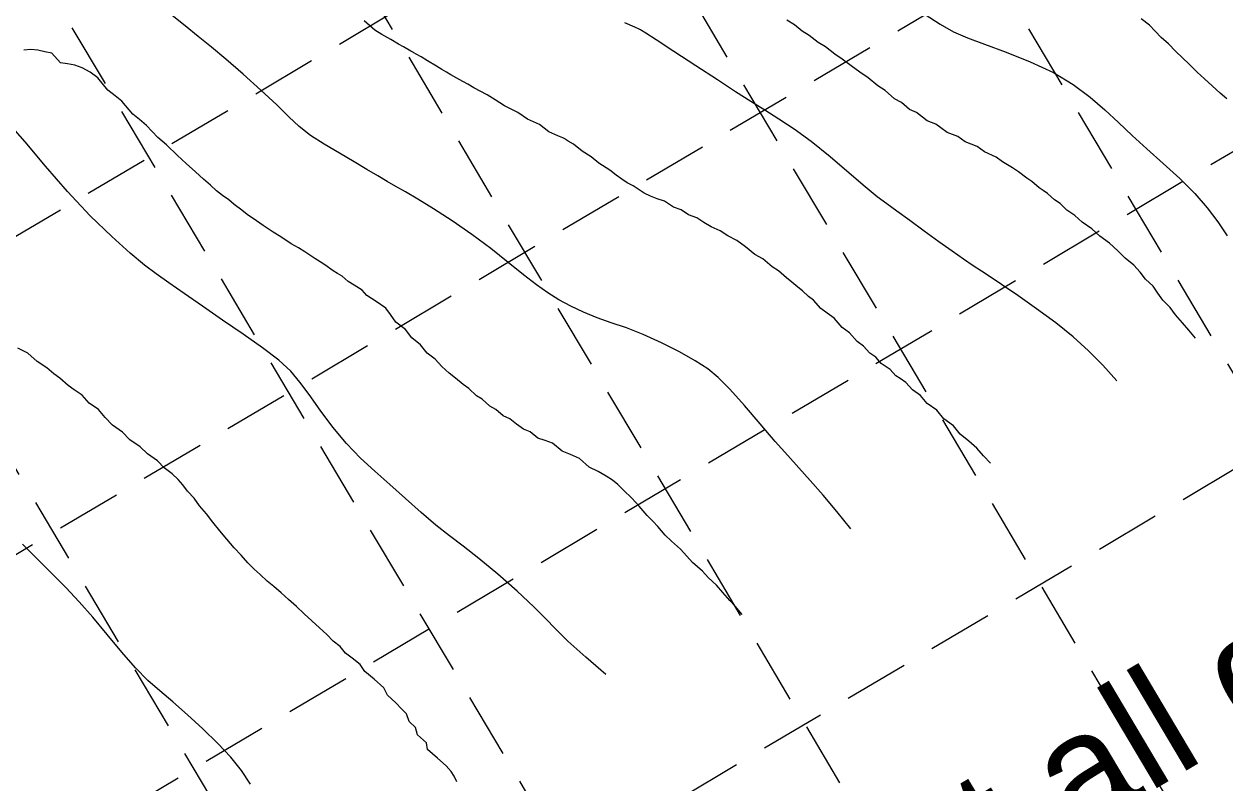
# Model space of a CAD drawing. Header units: inches. Extents: x 2527773 to 2531821, y 6906669 to 6910268.
# Drawn here: x 2529171 to 2529406, y 6907366.1 to 6907514.6 of the extents above; entities that cross this region are included whole.
import ezdxf

# ---------------------------------------------------------------- set-up
doc = ezdxf.new("R2010")
doc.units = ezdxf.units.IN
doc.header["$MEASUREMENT"] = 0
doc.linetypes.add('DGN Style 2', pattern=[85.538802, 51.323281, -34.215521])
doc.linetypes.add('HIDDEN', pattern=[0.009525, 0.00635, -0.003175])
doc.layers.add('BASE', color=7, linetype='Continuous')
doc.layers.add('GRID', color=254, linetype='HIDDEN')
doc.layers.add('SV-topo-25128(old) - SV-TOPO-CONT-MAJR-LINE', color=253, linetype='DGN Style 2', lineweight=0)
doc.layers.add('SV-topo-25128(old) - SV-TOPO-CONT-MINR-LINE', color=253, linetype='DGN Style 2', lineweight=0)
doc.styles.add("L200'", font='ARIAL.TTF', dxfattribs={"height": 0.001969})

msp = doc.modelspace()

# ---------------------------------------------------------------- linework, layer by layer
at = {"layer": 'GRID', "color": 252, "linetype": 'HIDDEN', "lineweight": 0, "ltscale": 2000}
for p, q in [((2528540.8, 6908905.9), (2529497.91, 6907294.18)), ((2528494.76, 6908878.55), (2529451.87, 6907266.83)), ((2528643.09, 6907160.5), (2531497.77, 6908855.74)), ((2528448.72, 6908851.21), (2529405.83, 6907239.49)), ((2528402.26, 6908824.21), (2529359.63, 6907212.06)), ((2528670.43, 6907114.46), (2531525.11, 6908809.7)), ((2528356.22, 6908796.87), (2529313.59, 6907184.71)), ((2528698.92, 6907068.82), (2531553.61, 6908764.06)), ((2528726.27, 6907022.78), (2531580.95, 6908718.02))]:
    msp.add_line(p, q, dxfattribs=at)
at = {"layer": 'SV-topo-25128(old) - SV-TOPO-CONT-MAJR-LINE', "color": 35, "lineweight": 0}
for p, q in [((2529290.56, 6907513.95), (2529288.61, 6907514.83)), ((2529291.37, 6907513.58), (2529290.56, 6907513.95)), ((2529291.63, 6907513.45), (2529291.37, 6907513.58)), ((2529291.89, 6907513.29), (2529291.63, 6907513.45)), ((2529292.73, 6907512.77), (2529291.89, 6907513.29)), ((2529294.72, 6907511.49), (2529292.73, 6907512.77)), ((2529298.18, 6907509.24), (2529294.72, 6907511.49)), ((2529302.48, 6907506.44), (2529298.18, 6907509.24)), ((2529306.73, 6907503.66), (2529302.48, 6907506.44)), ((2529310.28, 6907501.34), (2529306.73, 6907503.66)), ((2529313.24, 6907499.43), (2529310.28, 6907501.34)), ((2529315.96, 6907497.72), (2529313.24, 6907499.43)), ((2529318.74, 6907496), (2529315.96, 6907497.72)), ((2529321.73, 6907494.04), (2529318.74, 6907496)), ((2529325.07, 6907491.61), (2529321.73, 6907494.04)), ((2529328.78, 6907488.6), (2529325.07, 6907491.61)), ((2529332.47, 6907485.44), (2529328.78, 6907488.6)), ((2529335.65, 6907482.71), (2529332.47, 6907485.44)), ((2529337.98, 6907480.8), (2529335.65, 6907482.71)), ((2529339.86, 6907479.38), (2529337.98, 6907480.8)), ((2529341.84, 6907477.95), (2529339.86, 6907479.38)), ((2529344.34, 6907476.13), (2529341.84, 6907477.95)), ((2529347.17, 6907474.06), (2529344.34, 6907476.13)), ((2529350.02, 6907471.99), (2529347.17, 6907474.06)), ((2529352.61, 6907470.16), (2529350.02, 6907471.99)), ((2529354.87, 6907468.59), (2529352.61, 6907470.16)), ((2529356.77, 6907467.31), (2529354.87, 6907468.59)), ((2529358.37, 6907466.25), (2529356.77, 6907467.31)), ((2529360.06, 6907465.13), (2529358.37, 6907466.25)), ((2529362.32, 6907463.61), (2529360.06, 6907465.13)), ((2529365.47, 6907461.46), (2529362.32, 6907463.61)), ((2529369.17, 6907458.87), (2529365.47, 6907461.46)), ((2529372.91, 6907456.11), (2529369.17, 6907458.87)), ((2529376.29, 6907453.39), (2529372.91, 6907456.11)), ((2529379.33, 6907450.68), (2529376.29, 6907453.39)), ((2529171.78, 6907450.17), (2529169.82, 6907451.16)), ((2529173.59, 6907448.55), (2529171.78, 6907450.17)), ((2529382.14, 6907447.83), (2529379.33, 6907450.68)), ((2529175.51, 6907447.32), (2529173.59, 6907448.55)), ((2529176.89, 6907446.17), (2529175.51, 6907447.32)), ((2529384.85, 6907444.78), (2529382.14, 6907447.83)), ((2529178.05, 6907445.29), (2529176.89, 6907446.17)), ((2529179.67, 6907443.87), (2529178.05, 6907445.29)), ((2529180.89, 6907443.01), (2529179.67, 6907443.87)), ((2529182.41, 6907441.95), (2529180.89, 6907443.01)), ((2529183.81, 6907440.42), (2529182.41, 6907441.95)), ((2529185.6, 6907439.18), (2529183.81, 6907440.42)), ((2529186.95, 6907437.61), (2529185.6, 6907439.18)), ((2529188.36, 6907436.08), (2529186.95, 6907437.61)), ((2529190.32, 6907434.74), (2529188.36, 6907436.08)), ((2529191.77, 6907433.26), (2529190.32, 6907434.74)), ((2529193.79, 6907431.88), (2529191.77, 6907433.26)), ((2529195.22, 6907430.47), (2529193.79, 6907431.88)), ((2529197.13, 6907429.13), (2529195.22, 6907430.47)), ((2529198.47, 6907427.78), (2529197.13, 6907429.13)), ((2529200.06, 6907426.56), (2529198.47, 6907427.78)), ((2529201.22, 6907425.49), (2529200.06, 6907426.56)), ((2529202.13, 6907424.43), (2529201.22, 6907425.49)), ((2529203.02, 6907423.2), (2529202.13, 6907424.43)), ((2529204.32, 6907421.82), (2529203.02, 6907423.2)), ((2529205.4, 6907420.3), (2529204.32, 6907421.82)), ((2529206.73, 6907418.78), (2529205.4, 6907420.3)), ((2529207.97, 6907417.11), (2529206.73, 6907418.78)), ((2529209.39, 6907415.41), (2529207.97, 6907417.11)), ((2529210.72, 6907413.8), (2529209.39, 6907415.41)), ((2529212.14, 6907412.08), (2529210.72, 6907413.8)), ((2529213.51, 6907410.67), (2529212.14, 6907412.08)), ((2529214.85, 6907409.14), (2529213.51, 6907410.67)), ((2529216.06, 6907407.92), (2529214.85, 6907409.14)), ((2529217.23, 6907406.89), (2529216.06, 6907407.92)), ((2529218.63, 6907405.6), (2529217.23, 6907406.89)), ((2529219.9, 6907404.53), (2529218.63, 6907405.6)), ((2529221.34, 6907403.27), (2529219.9, 6907404.53)), ((2529222.81, 6907401.98), (2529221.34, 6907403.27)), ((2529224.34, 6907400.61), (2529222.81, 6907401.98)), ((2529225.86, 6907399.22), (2529224.34, 6907400.61)), ((2529227.39, 6907397.84), (2529225.86, 6907399.22)), ((2529228.85, 6907396.43), (2529227.39, 6907397.84)), ((2529230.3, 6907395.18), (2529228.85, 6907396.43)), ((2529231.56, 6907393.84), (2529230.3, 6907395.18)), ((2529232.88, 6907392.8), (2529231.56, 6907393.84)), ((2529233.95, 6907391.5), (2529232.88, 6907392.8)), ((2529235.28, 6907390.49), (2529233.95, 6907391.5)), ((2529236.82, 6907389.29), (2529235.28, 6907390.49)), ((2529237.7, 6907387.94), (2529236.82, 6907389.29)), ((2529239.55, 6907386.4), (2529237.7, 6907387.94)), ((2529241.45, 6907384.73), (2529239.55, 6907386.4)), ((2529242.15, 6907383.29), (2529241.45, 6907384.73)), ((2529243.78, 6907381.78), (2529242.15, 6907383.29)), ((2529244.92, 6907380.62), (2529243.78, 6907381.78)), ((2529245.88, 6907379.6), (2529244.92, 6907380.62)), ((2529246.41, 6907378.13), (2529245.88, 6907379.6)), ((2529247.63, 6907376.94), (2529246.41, 6907378.13)), ((2529248.01, 6907375.51), (2529247.63, 6907376.94)), ((2529249.77, 6907373.96), (2529248.01, 6907375.51)), ((2529249.99, 6907372.63), (2529249.77, 6907373.96)), ((2529251.95, 6907370.93), (2529249.99, 6907372.63)), ((2529253.62, 6907369.43), (2529251.95, 6907370.93)), ((2529254.64, 6907368.37), (2529253.62, 6907369.43)), ((2529255.22, 6907367.46), (2529254.64, 6907368.37)), ((2529255.72, 6907366.32), (2529255.22, 6907367.46))]:
    msp.add_line(p, q, dxfattribs=at)
at = {"layer": 'SV-topo-25128(old) - SV-TOPO-CONT-MINR-LINE', "color": 35, "lineweight": 0}
for p, q in [((2529202.56, 6907514.23), (2529199.7, 6907516.53)), ((2529238.62, 6907514.27), (2529237.6, 6907515.22)), ((2529321.77, 6907514.4), (2529320.29, 6907515.35)), ((2529347.36, 6907516.45), (2529350.3, 6907514.53)), ((2529391.27, 6907514.38), (2529389.62, 6907515.61)), ((2529205.15, 6907512.16), (2529202.56, 6907514.23)), ((2529239.71, 6907513.41), (2529238.62, 6907514.27)), ((2529241.05, 6907512.53), (2529239.71, 6907513.41)), ((2529323.31, 6907513.19), (2529321.77, 6907514.4)), ((2529324.67, 6907512.34), (2529323.31, 6907513.19)), ((2529350.3, 6907514.53), (2529352.93, 6907513.08)), ((2529352.93, 6907513.08), (2529355.66, 6907511.88)), ((2529392.34, 6907513.22), (2529391.27, 6907514.38)), ((2529393.5, 6907511.96), (2529392.34, 6907513.22)), ((2529207.7, 6907510.09), (2529205.15, 6907512.16)), ((2529242.81, 6907511.55), (2529241.05, 6907512.53)), ((2529244.29, 6907510.67), (2529242.81, 6907511.55)), ((2529245.28, 6907510.12), (2529244.29, 6907510.67)), ((2529326.44, 6907510.97), (2529324.67, 6907512.34)), ((2529327.83, 6907510.11), (2529326.44, 6907510.97)), ((2529355.66, 6907511.88), (2529358.99, 6907510.62)), ((2529358.99, 6907510.62), (2529363.21, 6907509.07)), ((2529394.94, 6907510.71), (2529393.5, 6907511.96)), ((2529396.37, 6907509.23), (2529394.94, 6907510.71)), ((2529172.35, 6907509.58), (2529170.98, 6907509.45)), ((2529173.73, 6907509.45), (2529172.35, 6907509.58)), ((2529175.1, 6907509.17), (2529173.73, 6907509.45)), ((2529176.48, 6907508.88), (2529175.1, 6907509.17)), ((2529178.2, 6907506.97), (2529176.48, 6907508.88)), ((2529210.55, 6907507.7), (2529207.7, 6907510.09)), ((2529246.72, 6907509.29), (2529245.28, 6907510.12)), ((2529247.12, 6907509.07), (2529246.72, 6907509.29)), ((2529247.23, 6907509), (2529247.12, 6907509.07)), ((2529247.34, 6907508.94), (2529247.23, 6907509)), ((2529247.74, 6907508.71), (2529247.34, 6907508.94)), ((2529248.72, 6907508.14), (2529247.74, 6907508.71)), ((2529249.97, 6907507.4), (2529248.72, 6907508.14)), ((2529329.66, 6907508.71), (2529327.83, 6907510.11)), ((2529331.15, 6907507.73), (2529329.66, 6907508.71)), ((2529363.21, 6907509.07), (2529367.9, 6907507.22)), ((2529397.7, 6907507.99), (2529396.37, 6907509.23)), ((2529179.57, 6907506.77), (2529178.2, 6907506.97)), ((2529180.98, 6907506.52), (2529179.57, 6907506.77)), ((2529182.45, 6907506.02), (2529180.98, 6907506.52)), ((2529183.97, 6907505.15), (2529182.45, 6907506.02)), ((2529213.9, 6907504.77), (2529210.55, 6907507.7)), ((2529251.73, 6907506.36), (2529249.97, 6907507.4)), ((2529252.8, 6907505.72), (2529251.73, 6907506.36)), ((2529332.91, 6907506.41), (2529331.15, 6907507.73)), ((2529334.58, 6907505.2), (2529332.91, 6907506.41)), ((2529367.9, 6907507.22), (2529372.44, 6907505.1)), ((2529399.03, 6907506.73), (2529397.7, 6907507.99)), ((2529400.58, 6907505.19), (2529399.03, 6907506.73)), ((2529185.49, 6907504.03), (2529183.97, 6907505.15)), ((2529187.47, 6907501.66), (2529185.49, 6907504.03)), ((2529217.37, 6907501.64), (2529213.9, 6907504.77)), ((2529253.72, 6907505.17), (2529252.8, 6907505.72)), ((2529254.58, 6907504.68), (2529253.72, 6907505.17)), ((2529256.92, 6907503.35), (2529254.58, 6907504.68)), ((2529336.21, 6907504.03), (2529334.58, 6907505.2)), ((2529338.07, 6907502.52), (2529336.21, 6907504.03)), ((2529372.44, 6907505.1), (2529376.34, 6907502.76)), ((2529402.01, 6907503.86), (2529400.58, 6907505.19)), ((2529403.49, 6907502.47), (2529402.01, 6907503.86)), ((2529188.9, 6907500.51), (2529187.47, 6907501.66)), ((2529220.48, 6907498.75), (2529217.37, 6907501.64)), ((2529257.86, 6907502.82), (2529256.92, 6907503.35)), ((2529259.06, 6907502.12), (2529257.86, 6907502.82)), ((2529261.68, 6907500.71), (2529259.06, 6907502.12)), ((2529339.54, 6907501.56), (2529338.07, 6907502.52)), ((2529341.38, 6907499.98), (2529339.54, 6907501.56)), ((2529376.34, 6907502.76), (2529379.65, 6907500.3)), ((2529405.08, 6907501.05), (2529403.49, 6907502.47)), ((2529190.19, 6907499.48), (2529188.9, 6907500.51)), ((2529192.34, 6907496.97), (2529190.19, 6907499.48)), ((2529222.88, 6907496.43), (2529220.48, 6907498.75)), ((2529263.24, 6907499.76), (2529261.68, 6907500.71)), ((2529265.06, 6907498.58), (2529263.24, 6907499.76)), ((2529342.7, 6907499.26), (2529341.38, 6907499.98)), ((2529344.29, 6907497.89), (2529342.7, 6907499.26)), ((2529379.65, 6907500.3), (2529382.54, 6907497.8)), ((2529406.36, 6907499.94), (2529405.08, 6907501.05)), ((2529193.61, 6907495.94), (2529192.34, 6907496.97)), ((2529224.91, 6907494.54), (2529222.88, 6907496.43)), ((2529267.67, 6907497.29), (2529265.06, 6907498.58)), ((2529269.58, 6907495.97), (2529267.67, 6907497.29)), ((2529345.65, 6907497.29), (2529344.29, 6907497.89)), ((2529346.82, 6907496.34), (2529345.65, 6907497.29)), ((2529382.54, 6907497.8), (2529385.21, 6907495.32)), ((2529171.29, 6907491.54), (2529167.85, 6907495.37)), ((2529195.04, 6907494.74), (2529193.61, 6907495.94)), ((2529197.26, 6907492.39), (2529195.04, 6907494.74)), ((2529227.09, 6907492.81), (2529224.91, 6907494.54)), ((2529271.89, 6907494.9), (2529269.58, 6907495.97)), ((2529273.74, 6907493.5), (2529271.89, 6907494.9)), ((2529347.76, 6907495.63), (2529346.82, 6907496.34)), ((2529349.42, 6907495), (2529347.76, 6907495.63)), ((2529350.41, 6907494.28), (2529349.42, 6907495)), ((2529351.66, 6907493.37), (2529350.41, 6907494.28)), ((2529385.21, 6907495.32), (2529387.87, 6907492.8)), ((2529198.94, 6907490.92), (2529197.26, 6907492.39)), ((2529229.78, 6907491.05), (2529227.09, 6907492.81)), ((2529275.48, 6907492.73), (2529273.74, 6907493.5)), ((2529276.45, 6907492.29), (2529275.48, 6907492.73)), ((2529276.86, 6907492.11), (2529276.45, 6907492.29)), ((2529276.99, 6907492.04), (2529276.86, 6907492.11)), ((2529277.12, 6907491.96), (2529276.99, 6907492.04)), ((2529277.54, 6907491.7), (2529277.12, 6907491.96)), ((2529278.53, 6907491.06), (2529277.54, 6907491.7)), ((2529353.77, 6907492.6), (2529351.66, 6907493.37)), ((2529355.19, 6907491.56), (2529353.77, 6907492.6)), ((2529387.87, 6907492.8), (2529390.73, 6907490.15)), ((2529175.24, 6907486.8), (2529171.29, 6907491.54)), ((2529201.05, 6907488.88), (2529198.94, 6907490.92)), ((2529232.75, 6907489.29), (2529229.78, 6907491.05)), ((2529280.25, 6907489.7), (2529278.53, 6907491.06)), ((2529281.98, 6907488.58), (2529280.25, 6907489.7)), ((2529357.53, 6907490.64), (2529355.19, 6907491.56)), ((2529358.96, 6907489.6), (2529357.53, 6907490.64)), ((2529361.23, 6907488.54), (2529358.96, 6907489.6)), ((2529390.73, 6907490.15), (2529393.91, 6907487.31)), ((2529202.79, 6907487.31), (2529201.05, 6907488.88)), ((2529204.6, 6907485.69), (2529202.79, 6907487.31)), ((2529235.63, 6907487.63), (2529232.75, 6907489.29)), ((2529238.12, 6907486.15), (2529235.63, 6907487.63)), ((2529283.48, 6907487.37), (2529281.98, 6907488.58)), ((2529285.63, 6907485.97), (2529283.48, 6907487.37)), ((2529362.52, 6907487.63), (2529361.23, 6907488.54)), ((2529364.47, 6907486.46), (2529362.52, 6907487.63)), ((2529393.91, 6907487.31), (2529397.16, 6907484.36)), ((2529179.53, 6907481.79), (2529175.24, 6907486.8)), ((2529206.15, 6907484.25), (2529204.6, 6907485.69)), ((2529240.25, 6907484.87), (2529238.12, 6907486.15)), ((2529242.1, 6907483.76), (2529240.25, 6907484.87)), ((2529286.89, 6907485), (2529285.63, 6907485.97)), ((2529287.99, 6907484.21), (2529286.89, 6907485)), ((2529365.6, 6907485.67), (2529364.47, 6907486.46)), ((2529367.26, 6907484.44), (2529365.6, 6907485.67)), ((2529207.53, 6907483.09), (2529206.15, 6907484.25)), ((2529208.73, 6907481.93), (2529207.53, 6907483.09)), ((2529243.81, 6907482.79), (2529242.1, 6907483.76)), ((2529245.69, 6907481.73), (2529243.81, 6907482.79)), ((2529289.08, 6907483.53), (2529287.99, 6907484.21)), ((2529290.24, 6907482.9), (2529289.08, 6907483.53)), ((2529292.37, 6907481.51), (2529290.24, 6907482.9)), ((2529368.21, 6907483.8), (2529367.26, 6907484.44)), ((2529369.65, 6907482.55), (2529368.21, 6907483.8)), ((2529370.45, 6907482.02), (2529369.65, 6907482.55)), ((2529397.16, 6907484.36), (2529400.13, 6907481.44)), ((2529183.98, 6907477.08), (2529179.53, 6907481.79)), ((2529209.89, 6907481.06), (2529208.73, 6907481.93)), ((2529211.11, 6907480.19), (2529209.89, 6907481.06)), ((2529212.13, 6907479.25), (2529211.11, 6907480.19)), ((2529248.08, 6907480.34), (2529245.69, 6907481.73)), ((2529251.19, 6907478.43), (2529248.08, 6907480.34)), ((2529293.63, 6907480.92), (2529292.37, 6907481.51)), ((2529294.95, 6907480.39), (2529293.63, 6907480.92)), ((2529296.34, 6907479.9), (2529294.95, 6907480.39)), ((2529371.3, 6907481.46), (2529370.45, 6907482.02)), ((2529372.63, 6907480.22), (2529371.3, 6907481.46)), ((2529373.76, 6907479.46), (2529372.63, 6907480.22)), ((2529400.13, 6907481.44), (2529402.56, 6907478.63)), ((2529213.64, 6907478.19), (2529212.13, 6907479.25)), ((2529214.73, 6907477.32), (2529213.64, 6907478.19)), ((2529254.83, 6907476.08), (2529251.19, 6907478.43)), ((2529298.11, 6907478.74), (2529296.34, 6907479.9)), ((2529299.6, 6907478.23), (2529298.11, 6907478.74)), ((2529301.08, 6907477.27), (2529299.6, 6907478.23)), ((2529375.09, 6907478.2), (2529373.76, 6907479.46)), ((2529376.67, 6907477.13), (2529375.09, 6907478.2)), ((2529402.56, 6907478.63), (2529404.59, 6907475.9)), ((2529188.21, 6907472.99), (2529183.98, 6907477.08)), ((2529216.52, 6907476.08), (2529214.73, 6907477.32)), ((2529217.86, 6907475.2), (2529216.52, 6907476.08)), ((2529258.64, 6907473.43), (2529254.83, 6907476.08)), ((2529302.71, 6907476.64), (2529301.08, 6907477.27)), ((2529304.07, 6907475.78), (2529302.71, 6907476.64)), ((2529305.46, 6907474.92), (2529304.07, 6907475.78)), ((2529378.1, 6907475.8), (2529376.67, 6907477.13)), ((2529379.95, 6907474.51), (2529378.1, 6907475.8)), ((2529404.59, 6907475.9), (2529406.46, 6907473.17)), ((2529191.83, 6907469.75), (2529188.21, 6907472.99)), ((2529219.82, 6907473.86), (2529217.86, 6907475.2)), ((2529221.3, 6907472.98), (2529219.82, 6907473.86)), ((2529223.32, 6907471.6), (2529221.3, 6907472.98)), ((2529262.35, 6907470.64), (2529258.64, 6907473.43)), ((2529307.24, 6907474.11), (2529305.46, 6907474.92)), ((2529308.74, 6907473.13), (2529307.24, 6907474.11)), ((2529310.51, 6907472.23), (2529308.74, 6907473.13)), ((2529381.54, 6907473.09), (2529379.95, 6907474.51)), ((2529383.41, 6907471.71), (2529381.54, 6907473.09)), ((2529224.76, 6907470.77), (2529223.32, 6907471.6)), ((2529226.01, 6907470.03), (2529224.76, 6907470.77)), ((2529265.78, 6907467.92), (2529262.35, 6907470.64)), ((2529312.18, 6907471.01), (2529310.51, 6907472.23)), ((2529314.03, 6907469.51), (2529312.18, 6907471.01)), ((2529385.03, 6907470.23), (2529383.41, 6907471.71)), ((2529194.59, 6907467.44), (2529191.83, 6907469.75)), ((2529227.92, 6907468.69), (2529226.01, 6907470.03)), ((2529228.98, 6907468.05), (2529227.92, 6907468.69)), ((2529315.58, 6907468.64), (2529314.03, 6907469.51)), ((2529317.43, 6907467.06), (2529315.58, 6907468.64)), ((2529386.52, 6907468.77), (2529385.03, 6907470.23)), ((2529388.21, 6907467.41), (2529386.52, 6907468.77)), ((2529196.9, 6907465.69), (2529194.59, 6907467.44)), ((2529229.91, 6907467.49), (2529228.98, 6907468.05)), ((2529231.5, 6907466.27), (2529229.91, 6907467.49)), ((2529232.36, 6907465.79), (2529231.5, 6907466.27)), ((2529268.79, 6907465.51), (2529265.78, 6907467.92)), ((2529318.64, 6907466.28), (2529317.43, 6907467.06)), ((2529320.23, 6907464.92), (2529318.64, 6907466.28)), ((2529389.42, 6907466.01), (2529388.21, 6907467.41)), ((2529390.44, 6907464.64), (2529389.42, 6907466.01)), ((2529199.35, 6907463.96), (2529196.9, 6907465.69)), ((2529202.38, 6907461.84), (2529199.35, 6907463.96)), ((2529233.3, 6907465.26), (2529232.36, 6907465.79)), ((2529234.46, 6907464.19), (2529233.3, 6907465.26)), ((2529235.65, 6907463.5), (2529234.46, 6907464.19)), ((2529237.21, 6907462.54), (2529235.65, 6907463.5)), ((2529271.3, 6907463.56), (2529268.79, 6907465.51)), ((2529273.51, 6907461.98), (2529271.3, 6907463.56)), ((2529321.27, 6907464.07), (2529320.23, 6907464.92)), ((2529322.43, 6907463.11), (2529321.27, 6907464.07)), ((2529391.96, 6907463.29), (2529390.44, 6907464.64)), ((2529205.95, 6907459.36), (2529202.38, 6907461.84)), ((2529238.11, 6907461.48), (2529237.21, 6907462.54)), ((2529239.93, 6907460.31), (2529238.11, 6907461.48)), ((2529275.68, 6907460.63), (2529273.51, 6907461.98)), ((2529323.37, 6907462.4), (2529322.43, 6907463.11)), ((2529324.51, 6907461.25), (2529323.37, 6907462.4)), ((2529325.5, 6907460.54), (2529324.51, 6907461.25)), ((2529392.89, 6907461.92), (2529391.96, 6907463.29)), ((2529393.86, 6907460.53), (2529392.89, 6907461.92)), ((2529209.86, 6907456.67), (2529205.95, 6907459.36)), ((2529241.84, 6907458.98), (2529239.93, 6907460.31)), ((2529242.73, 6907457.75), (2529241.84, 6907458.98)), ((2529278.01, 6907459.36), (2529275.68, 6907460.63)), ((2529280.53, 6907458.19), (2529278.01, 6907459.36)), ((2529326.92, 6907458.95), (2529325.5, 6907460.54)), ((2529328.17, 6907458.04), (2529326.92, 6907458.95)), ((2529395.26, 6907459.1), (2529393.86, 6907460.53)), ((2529396.34, 6907457.67), (2529395.26, 6907459.1)), ((2529213.9, 6907453.91), (2529209.86, 6907456.67)), ((2529243.81, 6907456.24), (2529242.73, 6907457.75)), ((2529283.18, 6907457.12), (2529280.53, 6907458.19)), ((2529285.95, 6907456.14), (2529283.18, 6907457.12)), ((2529329.58, 6907457.01), (2529328.17, 6907458.04)), ((2529331.13, 6907455.2), (2529329.58, 6907457.01)), ((2529397.69, 6907456.15), (2529396.34, 6907457.67)), ((2529245.66, 6907454.84), (2529243.81, 6907456.24)), ((2529246.9, 6907453.17), (2529245.66, 6907454.84)), ((2529288.92, 6907455.12), (2529285.95, 6907456.14)), ((2529292.19, 6907453.85), (2529288.92, 6907455.12)), ((2529332.56, 6907454.17), (2529331.13, 6907455.2)), ((2529334.03, 6907452.46), (2529332.56, 6907454.17)), ((2529398.95, 6907454.68), (2529397.69, 6907456.15)), ((2529400.25, 6907453.13), (2529398.95, 6907454.68)), ((2529217.72, 6907451.23), (2529213.9, 6907453.91)), ((2529248.62, 6907451.81), (2529246.9, 6907453.17)), ((2529249.95, 6907450.2), (2529248.62, 6907451.81)), ((2529295.75, 6907452.22), (2529292.19, 6907453.85)), ((2529299.29, 6907450.42), (2529295.75, 6907452.22)), ((2529335.32, 6907451.55), (2529334.03, 6907452.46)), ((2529220.91, 6907448.79), (2529217.72, 6907451.23)), ((2529251.46, 6907449), (2529249.95, 6907450.2)), ((2529302.39, 6907448.68), (2529299.29, 6907450.42)), ((2529336.55, 6907450.17), (2529335.32, 6907451.55)), ((2529337.68, 6907449.38), (2529336.55, 6907450.17)), ((2529223.23, 6907446.66), (2529220.91, 6907448.79)), ((2529252.82, 6907447.59), (2529251.46, 6907449)), ((2529254.23, 6907446.3), (2529252.82, 6907447.59)), ((2529304.81, 6907447.13), (2529302.39, 6907448.68)), ((2529306.89, 6907445.43), (2529304.81, 6907447.13)), ((2529338.77, 6907448.18), (2529337.68, 6907449.38)), ((2529339.72, 6907447.54), (2529338.77, 6907448.18)), ((2529340.52, 6907447.01), (2529339.72, 6907447.54)), ((2529225.04, 6907444.54), (2529223.23, 6907446.66)), ((2529255.48, 6907445.33), (2529254.23, 6907446.3)), ((2529256.95, 6907444.04), (2529255.48, 6907445.33)), ((2529309.17, 6907443.13), (2529306.89, 6907445.43)), ((2529341.63, 6907445.77), (2529340.52, 6907447.01)), ((2529342.47, 6907445.21), (2529341.63, 6907445.77)), ((2529343.6, 6907444.45), (2529342.47, 6907445.21)), ((2529226.82, 6907442.08), (2529225.04, 6907444.54)), ((2529258.06, 6907443.25), (2529256.95, 6907444.04)), ((2529259.59, 6907441.87), (2529258.06, 6907443.25)), ((2529312, 6907439.96), (2529309.17, 6907443.13)), ((2529344.85, 6907443), (2529343.6, 6907444.45)), ((2529346.42, 6907441.93), (2529344.85, 6907443)), ((2529228.98, 6907439.05), (2529226.82, 6907442.08)), ((2529260.68, 6907441.2), (2529259.59, 6907441.87)), ((2529262.21, 6907439.82), (2529260.68, 6907441.2)), ((2529347.77, 6907440.32), (2529346.42, 6907441.93)), ((2529349.62, 6907439.03), (2529347.77, 6907440.32)), ((2529231.46, 6907435.71), (2529228.98, 6907439.05)), ((2529263.37, 6907439.18), (2529262.21, 6907439.82)), ((2529264.82, 6907437.93), (2529263.37, 6907439.18)), ((2529266.08, 6907437.35), (2529264.82, 6907437.93)), ((2529315.1, 6907436.35), (2529312, 6907439.96)), ((2529351, 6907437.36), (2529349.62, 6907439.03)), ((2529234.13, 6907432.49), (2529231.46, 6907435.71)), ((2529267.4, 6907436.31), (2529266.08, 6907437.35)), ((2529268.74, 6907435.3), (2529267.4, 6907436.31)), ((2529270.06, 6907434.77), (2529268.74, 6907435.3)), ((2529318.04, 6907432.94), (2529315.1, 6907436.35)), ((2529352.87, 6907435.98), (2529351, 6907437.36)), ((2529354.23, 6907434.35), (2529352.87, 6907435.98)), ((2529271.6, 6907433.57), (2529270.06, 6907434.77)), ((2529272.99, 6907433.08), (2529271.6, 6907433.57)), ((2529274.47, 6907432.57), (2529272.99, 6907433.08)), ((2529320.5, 6907430.18), (2529318.04, 6907432.94)), ((2529355.92, 6907432.99), (2529354.23, 6907434.35)), ((2529357.44, 6907431.63), (2529355.92, 6907432.99)), ((2529236.86, 6907429.67), (2529234.13, 6907432.49)), ((2529276.32, 6907431.03), (2529274.47, 6907432.57)), ((2529277.96, 6907430.39), (2529276.32, 6907431.03)), ((2529358.74, 6907430.08), (2529357.44, 6907431.63)), ((2529239.67, 6907427.1), (2529236.86, 6907429.67)), ((2529279.74, 6907429.58), (2529277.96, 6907430.39)), ((2529281.64, 6907427.91), (2529279.74, 6907429.58)), ((2529322.67, 6907427.78), (2529320.5, 6907430.18)), ((2529360.14, 6907428.65), (2529358.74, 6907430.08)), ((2529242.61, 6907424.52), (2529239.67, 6907427.1)), ((2529283.41, 6907427.01), (2529281.64, 6907427.91)), ((2529284.96, 6907426.14), (2529283.41, 6907427.01)), ((2529286.17, 6907425.36), (2529284.96, 6907426.14)), ((2529324.89, 6907425.3), (2529322.67, 6907427.78)), ((2529245.68, 6907421.77), (2529242.61, 6907424.52)), ((2529287.21, 6907424.51), (2529286.17, 6907425.36)), ((2529288.35, 6907423.36), (2529287.21, 6907424.51)), ((2529327.38, 6907422.4), (2529324.89, 6907425.3)), ((2529248.74, 6907419.01), (2529245.68, 6907421.77)), ((2529289.98, 6907421.85), (2529288.35, 6907423.36)), ((2529291.39, 6907420.27), (2529289.98, 6907421.85)), ((2529330.08, 6907419.19), (2529327.38, 6907422.4)), ((2529251.64, 6907416.51), (2529248.74, 6907419.01)), ((2529292.94, 6907418.46), (2529291.39, 6907420.27)), ((2529332.84, 6907415.85), (2529330.08, 6907419.19)), ((2529254.28, 6907414.43), (2529251.64, 6907416.51)), ((2529294.08, 6907417.3), (2529292.94, 6907418.46)), ((2529295.05, 6907416.29), (2529294.08, 6907417.3)), ((2529256.95, 6907412.42), (2529254.28, 6907414.43)), ((2529296.52, 6907414.58), (2529295.05, 6907416.29)), ((2529297.74, 6907413.39), (2529296.52, 6907414.58)), ((2529173.69, 6907409.86), (2529170.78, 6907412.81)), ((2529260.03, 6907410.02), (2529256.95, 6907412.42)), ((2529299.5, 6907411.84), (2529297.74, 6907413.39)), ((2529300.73, 6907410.46), (2529299.5, 6907411.84)), ((2529176.54, 6907407.04), (2529173.69, 6907409.86)), ((2529263.73, 6907406.94), (2529260.03, 6907410.02)), ((2529301.81, 6907409.26), (2529300.73, 6907410.46)), ((2529303.78, 6907407.56), (2529301.81, 6907409.26)), ((2529304.89, 6907406.32), (2529303.78, 6907407.56)), ((2529179.22, 6907404.33), (2529176.54, 6907407.04)), ((2529267.54, 6907403.6), (2529263.73, 6907406.94)), ((2529306.55, 6907404.82), (2529304.89, 6907406.32)), ((2529307.8, 6907403.37), (2529306.55, 6907404.82)), ((2529181.82, 6907401.56), (2529179.22, 6907404.33)), ((2529270.79, 6907400.58), (2529267.54, 6907403.6)), ((2529309.15, 6907401.77), (2529307.8, 6907403.37)), ((2529184.49, 6907398.52), (2529181.82, 6907401.56)), ((2529273.07, 6907398.26), (2529270.79, 6907400.58)), ((2529310.17, 6907400.7), (2529309.15, 6907401.77)), ((2529311.55, 6907399.03), (2529310.17, 6907400.7)), ((2529187.32, 6907395.12), (2529184.49, 6907398.52)), ((2529275, 6907396.23), (2529273.07, 6907398.26)), ((2529277.44, 6907393.85), (2529275, 6907396.23)), ((2529190.16, 6907391.68), (2529187.32, 6907395.12)), ((2529280.96, 6907390.74), (2529277.44, 6907393.85)), ((2529192.84, 6907388.61), (2529190.16, 6907391.68)), ((2529284.89, 6907387.34), (2529280.96, 6907390.74)), ((2529195.26, 6907386.18), (2529192.84, 6907388.61)), ((2529197.6, 6907384.11), (2529195.26, 6907386.18)), ((2529200.13, 6907381.97), (2529197.6, 6907384.11)), ((2529203.01, 6907379.45), (2529200.13, 6907381.97)), ((2529206.05, 6907376.67), (2529203.01, 6907379.45)), ((2529208.96, 6907373.85), (2529206.05, 6907376.67)), ((2529211.49, 6907371.18), (2529208.96, 6907373.85)), ((2529213.62, 6907368.57), (2529211.49, 6907371.18)), ((2529215.37, 6907365.87), (2529213.62, 6907368.57))]:
    msp.add_line(p, q, dxfattribs=at)

# ---------------------------------------------------------------- texts
at = {"layer": 'BASE', "color": 7, "style": "L200'"}
for s, p in [('Location of concrete washout will be determined in the field and will be reflected on this Site Map.', (2528854.11, 6906920.59)), ('BMPs are not to scale; verify size/location/quantity in the field prior to installation.', (2528826.43, 6906967.14)), ('Stabilization practices are expected to be used at all disturbed areas.', (2528800.81, 6907013.61))]:
    msp.add_text(s, height=21.7169, rotation=30.7037, dxfattribs=at).set_placement(p)

doc.saveas('drawing.dxf')
